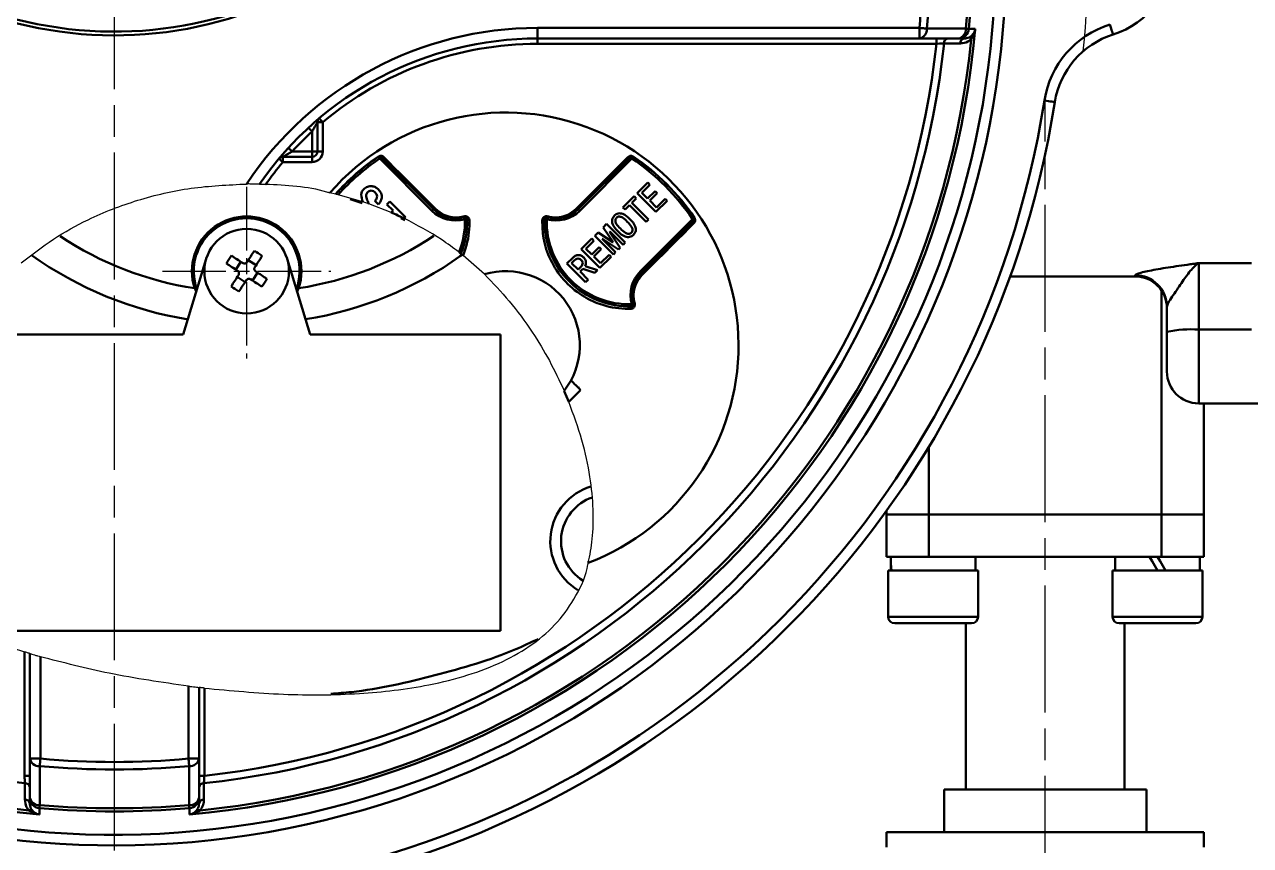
# Model space of a CAD drawing. Header units: millimetres. Extents: x 5395 to 6471, y 1829 to 2617.
# Drawn here: x 5888.8 to 6004.7, y 1878.4 to 1956.1 of the extents above; entities that cross this region are included whole.
import ezdxf

# ---------------------------------------------------------------- set-up
doc = ezdxf.new("R2010")
doc.units = ezdxf.units.MM
doc.linetypes.add('AM_ISO08W050', pattern=[18, 12, -1.5, 3, -1.5])
doc.linetypes.add('AM_ISO08W050x2', pattern=[9, 6, -0.75, 1.5, -0.75])
for name, color, linetype, lineweight in [('AM_5', 3, 'Continuous', 25), ('AM_7', 4, 'AM_ISO08W050', 25), ('AM_BOR', 7, 'Continuous', 50)]:
    doc.layers.add(name, color=color, linetype=linetype, lineweight=lineweight)

msp = doc.modelspace()

# ---------------------------------------------------------------- linework, layer by layer
at = {"layer": 'AM_5'}
for p, q in [((5918.2467, 1940.01758), (5917.72033, 1940.13887)), ((5920.84224, 1939.28544), (5918.49379, 1939.95758)), ((5921.38676, 1939.10206), (5920.84224, 1939.28544)), ((5923.50925, 1938.27986), (5921.38676, 1939.10206)), ((5932.32911, 1932.43314), (5930.3005, 1934.2238))]:
    msp.add_line(p, q, dxfattribs=at)
for points, knots in [([(5888.53463, 1933.50912), (5889.52915, 1934.2797), (5891.51725, 1935.82014), (5895.19186, 1937.87014), (5899.55077, 1939.55508), (5904.60489, 1940.72649), (5908.08778, 1940.88917), (5909.84494, 1940.97124)], [0, 0, 0, 0, 0.163795473, 0.327437759, 0.546316997, 0.77111137, 1, 1, 1, 1]), ([(5911.04393, 1940.95771), (5911.03356, 1940.95801), (5911.01282, 1940.9586), (5910.85497, 1940.96265), (5910.61654, 1940.96737), (5910.273, 1940.97186), (5909.99841, 1940.97146), (5909.84494, 1940.97124)], [0, 0, 0, 0, 0.171636843, 0.342865025, 0.524469833, 0.734238028, 1, 1, 1, 1]), ([(5911.04393, 1940.95771), (5911.04914, 1940.95757), (5911.05952, 1940.95728), (5911.1386, 1940.95501), (5911.25797, 1940.95122), (5911.42855, 1940.94523), (5911.56433, 1940.93948), (5911.63944, 1940.9363)], [0, 0, 0, 0, 0.172510164, 0.344580107, 0.527358557, 0.738549197, 1, 1, 1, 1]), ([(5917.72832, 1940.11082), (5917.63106, 1940.14119), (5915.6739, 1940.75247), (5913.60527, 1940.84673), (5911.63944, 1940.9363)], [0, 0, 0, 0, 0.049692825, 1, 1, 1, 1]), ([(5918.49379, 1939.95758), (5918.46636, 1939.96433), (5918.41145, 1939.97784), (5918.33982, 1939.99522), (5918.29118, 1940.00693), (5918.27459, 1940.01091), (5918.27368, 1940.01112), (5918.2735, 1940.01117)], [0, 0, 0, 0, 0.252769915, 0.50614064, 0.740699341, 0.945446362, 1, 1, 1, 1]), ([(5929.92682, 1934.51794), (5929.37894, 1934.92594), (5927.75209, 1936.13746), (5925.95397, 1937.08199), (5924.76141, 1937.70842)], [0, 0, 0, 0, 0.336771471, 1, 1, 1, 1]), ([(5932.32911, 1932.43314), (5933.12785, 1931.60504), (5934.74941, 1929.92389), (5936.78444, 1927.12471), (5938.52776, 1924.26224), (5939.4125, 1922.37341), (5939.85977, 1921.41855)], [0, 0, 0, 0, 0.260035316, 0.527906614, 0.76134195, 1, 1, 1, 1]), ([(5942.14398, 1905.15847), (5942.28804, 1905.87272), (5942.58017, 1907.32123), (5942.66905, 1910.11601), (5942.36032, 1913.28126), (5941.63366, 1916.73235), (5940.74457, 1919.15942), (5940.30051, 1920.37161)], [0, 0, 0, 0, 0.196493393, 0.39849057, 0.595043873, 0.797746164, 1, 1, 1, 1]), ([(5874.46381, 1909.28213), (5874.54295, 1908.418), (5874.72665, 1906.41226), (5876.53693, 1903.60203), (5879.31863, 1901.07164), (5882.50418, 1899.21592), (5885.74237, 1897.77792), (5887.79048, 1897.08609), (5888.84484, 1896.72993)], [0, 0, 0, 0, 0.126846415, 0.294427582, 0.47680487, 0.680727159, 0.835640016, 1, 1, 1, 1]), ([(5905.84484, 1893.30483), (5908.33897, 1893.06828), (5913.21185, 1892.60612), (5920.32677, 1892.66383), (5926.17056, 1893.3288), (5930.69645, 1894.44804), (5934.01602, 1895.71508), (5936.9008, 1897.37239), (5939.30974, 1899.45724), (5941.07016, 1902.02338), (5941.98595, 1904.05322), (5942.13189, 1905.19964), (5942.14532, 1905.30522)], [0, 0, 0, 0, 0.180764132, 0.353166002, 0.512715121, 0.604061519, 0.689101865, 0.768338757, 0.843261278, 0.916619083, 0.99232108, 1, 1, 1, 1]), ([(5889.34484, 1896.57295), (5889.33966, 1896.57455), (5889.32929, 1896.57774), (5889.24894, 1896.60263), (5889.12978, 1896.63979), (5888.98821, 1896.68431), (5888.8891, 1896.71585), (5888.84484, 1896.72993)], [0, 0, 0, 0, 0.202585938, 0.405058944, 0.611351912, 0.826424411, 1, 1, 1, 1]), ([(5889.34484, 1896.57295), (5889.35523, 1896.56973), (5889.37599, 1896.5633), (5889.53701, 1896.5138), (5889.77614, 1896.44128), (5890.05934, 1896.35676), (5890.25741, 1896.299), (5890.34484, 1896.27351)], [0, 0, 0, 0, 0.2032509421, 0.4063648248, 0.6135349223, 0.8294181539, 1, 1, 1, 1]), ([(5904.34484, 1893.48733), (5901.83362, 1893.84427), (5897.11496, 1894.51498), (5892.50257, 1895.71304), (5890.34484, 1896.27351)], [0, 0, 0, 0, 0.532187744, 1, 1, 1, 1]), ([(5904.34484, 1893.48733), (5904.45789, 1893.4729), (5904.684, 1893.44404), (5904.98518, 1893.40678), (5905.21126, 1893.37933), (5905.32859, 1893.36529), (5905.34029, 1893.36389), (5905.34484, 1893.36335)], [0, 0, 0, 0, 0.2167966636, 0.4336309959, 0.6495568626, 0.8639002204, 1, 1, 1, 1]), ([(5905.84484, 1893.30483), (5905.78834, 1893.31134), (5905.67533, 1893.32436), (5905.52485, 1893.34199), (5905.4118, 1893.35537), (5905.353, 1893.36237), (5905.34713, 1893.36308), (5905.34484, 1893.36335)], [0, 0, 0, 0, 0.21650791, 0.433033672, 0.648946817, 0.863467313, 1, 1, 1, 1])]:
    msp.add_open_spline(points, degree=3, knots=knots, dxfattribs=at)
at = {"layer": 'AM_7'}
for p, q in [((5897.34484, 1859.93565), (5897.34484, 2065.52365)), ((5985.34484, 1836.9949), (5985.34484, 1948.72536))]:
    msp.add_line(p, q, dxfattribs=at)
at = {"layer": 'AM_7', "linetype": 'AM_ISO08W050x2'}
for p, q in [((5909.84484, 1940.6982), (5909.84484, 1924.48419)), ((5901.87629, 1932.72965), (5917.81339, 1932.72965))]:
    msp.add_line(p, q, dxfattribs=at)
at = {"layer": 'AM_7'}
msp.add_arc((5897.34484, 1962.79115), 92.0615, 354.2326042, 5.3976251, dxfattribs=at)
at = {"layer": 'AM_BOR'}
for p, q in [((5937.34484, 1954.72965), (5937.34484, 1955.72965)), ((5937.34484, 1955.72965), (5973.44161, 1955.72965)), ((5973.44161, 1954.72965), (5973.44161, 1955.72965)), ((5973.44161, 1954.72965), (5937.34484, 1954.72965)), ((5937.34484, 1954.22965), (5937.34484, 1954.72965)), ((5975.05943, 1954.22965), (5937.34484, 1954.22965)), ((5977.12402, 1954.72965), (5973.44161, 1954.72965)), ((5975.05943, 1954.22965), (5975.05943, 1954.72965)), ((5977.67096, 1954.72965), (5977.12402, 1954.72965)), ((5916.0352, 1944.03929), (5916.0352, 1945.92769)), ((5916.5352, 1946.80803), (5916.5352, 1944.03929)), ((5917.0352, 1946.80803), (5916.5352, 1946.80803)), ((5917.0352, 1946.80803), (5917.0352, 1944.03929)), ((5914.1468, 1944.03929), (5916.0352, 1944.03929)), ((5916.0352, 1943.53929), (5916.0352, 1944.03929)), ((5916.5352, 1944.03929), (5916.0352, 1944.03929)), ((5917.0352, 1944.03929), (5916.5352, 1944.03929)), ((5916.0352, 1943.53929), (5913.26646, 1943.53929)), ((5913.26646, 1943.03929), (5913.26646, 1943.53929)), ((5916.0352, 1943.03929), (5913.26646, 1943.03929)), ((5916.0352, 1943.03929), (5916.0352, 1943.53929)), ((5927.35461, 1938.44744), (5922.42202, 1943.38004)), ((5922.56344, 1943.52146), (5927.49603, 1938.58886)), ((5941.19365, 1938.58886), (5946.12624, 1943.52146)), ((5946.26767, 1943.38004), (5941.33507, 1938.44744)), ((5946.77173, 1940.09839), (5947.7745, 1941.10116)), ((5947.97091, 1940.90474), (5947.20592, 1940.13974)), ((5947.20592, 1940.13974), (5947.75382, 1939.59184)), ((5947.75382, 1939.59184), (5948.45679, 1940.29481)), ((5947.7745, 1941.10116), (5947.97091, 1940.90474)), ((5948.45679, 1940.29481), (5948.65321, 1940.09839)), ((5920.77907, 1939.17222), (5919.63878, 1939.52304)), ((5922.29735, 1939.03628), (5921.96448, 1939.36916)), ((5923.10784, 1939.03628), (5923.38283, 1939.31127)), ((5923.68676, 1938.45736), (5923.10784, 1939.03628)), ((5923.38283, 1939.31127), (5924.87354, 1937.82056)), ((5945.41747, 1938.74414), (5946.48227, 1939.80893)), ((5946.0274, 1938.96123), (5945.61389, 1938.54772)), ((5947.59875, 1937.38988), (5946.0274, 1938.96123)), ((5946.67869, 1939.61251), (5946.26517, 1939.199)), ((5946.26517, 1939.199), (5947.83652, 1937.62765)), ((5946.48227, 1939.80893), (5946.67869, 1939.61251)), ((5948.53949, 1938.33062), (5946.77173, 1940.09839)), ((5948.65321, 1940.09839), (5947.95024, 1939.39542)), ((5947.95024, 1939.39542), (5948.58085, 1938.76481)), ((5949.59395, 1939.38508), (5948.53949, 1938.33062)), ((5948.58085, 1938.76481), (5949.39753, 1939.5815)), ((5949.39753, 1939.5815), (5949.59395, 1939.38508)), ((5923.50925, 1938.27986), (5923.68676, 1938.45736)), ((5923.50925, 1938.27986), (5923.97179, 1938.07664)), ((5924.01964, 1938.12449), (5923.97179, 1938.07664)), ((5924.1467, 1937.99742), (5923.97179, 1938.07664)), ((5924.1467, 1937.99742), (5924.01964, 1938.12449)), ((5924.1467, 1937.99742), (5924.76141, 1937.70842)), ((5924.87354, 1937.82056), (5924.76141, 1937.70842)), ((5945.61389, 1938.54772), (5945.41747, 1938.74414)), ((5924.80738, 1937.54161), (5924.40498, 1937.75466)), ((5943.54633, 1936.87299), (5943.8668, 1937.19346)), ((5944.48707, 1935.47739), (5943.54633, 1936.87299)), ((5943.8668, 1937.19346), (5945.63457, 1935.4257)), ((5947.06263, 1932.71988), (5951.99523, 1937.65247)), ((5952.13665, 1937.51105), (5947.20406, 1932.57846)), ((5947.83652, 1937.62765), (5947.59875, 1937.38988)), ((5941.47876, 1934.80543), (5942.48153, 1935.80819)), ((5942.67795, 1935.61178), (5941.91295, 1934.84678)), ((5942.48153, 1935.80819), (5942.67795, 1935.61178)), ((5942.75032, 1936.07698), (5943.07079, 1936.39745)), ((5944.51808, 1934.30921), (5942.75032, 1936.07698)), ((5943.07079, 1936.39745), (5944.46639, 1935.45671)), ((5943.4843, 1935.79786), (5943.46362, 1935.77718)), ((5943.46362, 1935.77718), (5944.72484, 1934.51597)), ((5944.99362, 1934.78475), (5943.4843, 1935.79786)), ((5944.1666, 1936.48015), (5944.14592, 1936.45948)), ((5944.14592, 1936.45948), (5945.15903, 1934.95016)), ((5945.42781, 1935.21894), (5944.1666, 1936.48015)), ((5943.24653, 1933.03766), (5941.47876, 1934.80543)), ((5941.91295, 1934.84678), (5942.46086, 1934.29887)), ((5942.46086, 1934.29887), (5943.16383, 1935.00185)), ((5943.36025, 1934.80543), (5942.65727, 1934.10246)), ((5943.16383, 1935.00185), (5943.36025, 1934.80543)), ((5944.46639, 1935.45671), (5944.48707, 1935.47739)), ((5944.72484, 1934.51597), (5944.51808, 1934.30921)), ((5945.15903, 1934.95016), (5944.99362, 1934.78475)), ((5945.63457, 1935.4257), (5945.42781, 1935.21894)), ((5906.01707, 1933.89075), (5903.84484, 1926.72965)), ((5908.81126, 1932.87933), (5909.29257, 1933.61604)), ((5909.99453, 1933.76323), (5910.73123, 1933.28192)), ((5915.84484, 1926.72965), (5913.67261, 1933.89075)), ((5930.16921, 1934.12756), (5930.00082, 1934.26755)), ((5940.12451, 1933.45117), (5940.6414, 1933.96806)), ((5941.89228, 1931.68341), (5940.12451, 1933.45117)), ((5940.78613, 1933.71996), (5940.5587, 1933.49252)), ((5940.5587, 1933.49252), (5941.16863, 1932.88259)), ((5941.16863, 1932.88259), (5941.45809, 1933.17205)), ((5941.83025, 1933.2134), (5943.0191, 1932.81023)), ((5942.65727, 1934.10246), (5943.28788, 1933.47185)), ((5944.30099, 1934.09212), (5943.24653, 1933.03766)), ((5943.28788, 1933.47185), (5944.10457, 1934.28854)), ((5944.10457, 1934.28854), (5944.30099, 1934.09212)), ((5999.84484, 1933.49451), (6004.84484, 1933.49451)), ((5999.84484, 1933.49451), (5999.84484, 1927.2071)), ((5909.69516, 1931.69607), (5908.95845, 1932.17738)), ((5910.87842, 1932.57997), (5910.39711, 1931.84326)), ((5941.63383, 1932.95496), (5941.36505, 1932.68617)), ((5941.36505, 1932.68617), (5942.13005, 1931.92118)), ((5942.77099, 1932.56212), (5941.63383, 1932.95496)), ((5943.0191, 1932.81023), (5942.77099, 1932.56212)), ((5982.01922, 1932.22965), (5993.84484, 1932.22965)), ((5993.84484, 1932.22965), (5993.84484, 1932.34809)), ((5904.93055, 1931.10925), (5905.07689, 1930.79131)), ((5914.61887, 1930.77128), (5914.75913, 1931.10925)), ((5942.13005, 1931.92118), (5941.89228, 1931.68341)), ((5996.34484, 1930.88796), (5996.34484, 1909.72965)), ((5996.84484, 1926.98674), (5996.84484, 1929.35527)), ((5885.84484, 1926.72965), (5903.84484, 1926.72965)), ((5915.84484, 1926.72965), (5933.84484, 1926.72965)), ((5933.84484, 1926.72965), (5933.84484, 1898.72965)), ((5996.84484, 1923.22965), (5996.84484, 1926.98674)), ((6004.84484, 1927.2071), (5999.84484, 1927.2071)), ((5999.84484, 1927.2071), (5999.84484, 1920.22965)), ((5941.32023, 1921.68116), (5941.22087, 1921.68205)), ((5940.30051, 1920.37161), (5939.87166, 1921.38846)), ((5999.84484, 1920.22965), (6011.84484, 1920.22965)), ((6000.34484, 1920.22965), (6000.34484, 1909.72965)), ((5974.34484, 1916.13566), (5974.34484, 1909.72965)), ((5970.34484, 1910.08936), (5970.34484, 1909.72965)), ((5974.34484, 1909.72965), (5970.34484, 1909.72965)), ((5970.34484, 1905.72965), (5970.34484, 1909.72965)), ((5996.34484, 1909.72965), (5974.34484, 1909.72965)), ((5974.34484, 1905.72965), (5974.34484, 1909.72965)), ((6000.34484, 1909.72965), (5996.34484, 1909.72965)), ((5996.34484, 1905.72965), (5996.34484, 1909.72965)), ((6000.34484, 1905.72965), (6000.34484, 1909.72965)), ((5974.34484, 1905.72965), (5970.34484, 1905.72965)), ((5970.73824, 1905.72965), (5970.73824, 1904.42965)), ((5996.34484, 1905.72965), (5974.34484, 1905.72965)), ((5978.73824, 1904.42965), (5978.73824, 1905.72965)), ((5991.95145, 1905.72965), (5991.95145, 1904.42965)), ((6000.34484, 1905.72965), (5996.34484, 1905.72965)), ((5999.95144, 1904.42965), (5999.95144, 1905.72965)), ((5970.48824, 1904.42965), (5970.48824, 1900.05465)), ((5970.48824, 1904.42965), (5978.98824, 1904.42965)), ((5978.98824, 1900.05465), (5978.98824, 1904.42965)), ((5991.70144, 1904.42965), (5991.70144, 1900.05465)), ((5991.70144, 1904.42965), (6000.20144, 1904.42965)), ((6000.20144, 1900.05465), (6000.20144, 1904.42965)), ((5970.48824, 1900.05465), (5978.98824, 1900.05465)), ((5991.70144, 1900.05465), (6000.20144, 1900.05465)), ((5885.84484, 1898.72965), (5933.84484, 1898.72965)), ((5978.36324, 1899.42965), (5971.11324, 1899.42965)), ((5977.84485, 1899.42965), (5977.84485, 1883.72965)), ((5999.57645, 1899.42965), (5992.32644, 1899.42965)), ((5992.84484, 1883.72965), (5992.84484, 1899.42965)), ((5888.84484, 1885.01506), (5888.84484, 1896.72993)), ((5889.34484, 1886.63288), (5889.34484, 1896.57295)), ((5890.34484, 1896.27351), (5890.34484, 1886.63288)), ((5904.34484, 1886.63288), (5904.34484, 1893.48733)), ((5905.34484, 1893.36335), (5905.34484, 1886.63288)), ((5905.84484, 1893.30483), (5905.84484, 1885.01506)), ((5890.34484, 1886.63288), (5889.34484, 1886.63288)), ((5889.34484, 1882.95047), (5889.34484, 1886.63288)), ((5904.34484, 1886.63288), (5905.34484, 1886.63288)), ((5905.34484, 1886.63288), (5905.34484, 1882.95047)), ((5888.84484, 1885.01506), (5889.34484, 1885.01506)), ((5905.34484, 1885.01506), (5905.84484, 1885.01506)), ((5975.78351, 1883.72965), (5975.78351, 1879.68077)), ((5975.78351, 1883.72965), (5994.90618, 1883.72965)), ((5994.90618, 1879.68077), (5994.90618, 1883.72965)), ((5889.34484, 1882.40352), (5889.34484, 1882.95047)), ((5905.34484, 1882.95047), (5905.34484, 1882.40352)), ((5970.34484, 1879.68077), (5970.34484, 1878.25646)), ((5970.34484, 1879.68077), (6000.34484, 1879.68077)), ((6000.34484, 1878.25972), (6000.34484, 1879.68077))]:
    msp.add_line(p, q, dxfattribs=at)
at = {"layer": 'AM_BOR', "flags": 128}
for points in [[(5974.14574, 1955.66488), (5974.07333, 1955.67154), (5973.99484, 1955.67876), (5973.91102, 1955.68647), (5973.82269, 1955.6946), (5973.73067, 1955.70306), (5973.63588, 1955.71178), (5973.53921, 1955.72067), (5973.44161, 1955.72965)], [(5974.14574, 1955.66488), (5975.56293, 1955.66605), (5977.82842, 1955.66784)], [(5977.82842, 1955.66784), (5977.892, 1955.66227), (5977.94867, 1955.65729), (5977.99792, 1955.65297), (5978.0393, 1955.64934), (5978.07244, 1955.64643), (5978.09705, 1955.64427), (5978.1129, 1955.64288), (5978.11985, 1955.64227)], [(5978.11985, 1955.64227), (5978.17241, 1955.64233), (5978.38265, 1955.64256), (5978.72022, 1955.64292)], [(5991.74702, 1955.09882), (5991.74124, 1955.11715), (5991.72416, 1955.17143), (5991.69641, 1955.25957), (5991.65907, 1955.3782), (5991.61356, 1955.52274), (5991.56165, 1955.68765), (5991.50532, 1955.86659), (5991.44674, 1956.05267)], [(5977.31938, 1954.26685), (5976.61031, 1954.26718), (5975.77482, 1954.26758)], [(5986.24679, 1948.71384), (5986.22781, 1948.71683), (5986.1716, 1948.72569), (5986.08032, 1948.74009), (5985.95748, 1948.75945), (5985.80779, 1948.78305), (5985.637, 1948.80998), (5985.4517, 1948.83919), (5985.25899, 1948.86957)], [(5917.0352, 1946.80803), (5916.97231, 1946.88259), (5916.91183, 1946.95429), (5916.8561, 1947.02037), (5916.80724, 1947.07828), (5916.76715, 1947.12581), (5916.73736, 1947.16113), (5916.71902, 1947.18288), (5916.71282, 1947.19023)], [(5916.0352, 1945.92769), (5915.96921, 1945.99953), (5915.90576, 1946.0686), (5915.84728, 1946.13226), (5915.79602, 1946.18806), (5915.75396, 1946.23386), (5915.7227, 1946.26788), (5915.70345, 1946.28884), (5915.69695, 1946.29591)], [(5914.1468, 1944.03929), (5914.07496, 1944.10528), (5914.00589, 1944.16874), (5913.94223, 1944.22721), (5913.88643, 1944.27847), (5913.84063, 1944.32054), (5913.80661, 1944.35179), (5913.78565, 1944.37104), (5913.77858, 1944.37754)], [(5912.88426, 1943.36167), (5912.89161, 1943.35547), (5912.91336, 1943.33713), (5912.94868, 1943.30734), (5912.99621, 1943.26725), (5913.05412, 1943.21839), (5913.1202, 1943.16266), (5913.1919, 1943.10218), (5913.26646, 1943.03929)], [(5922.31006, 1943.54577), (5922.30985, 1943.54609), (5922.3092, 1943.54705), (5922.30812, 1943.54865), (5922.30661, 1943.55088), (5922.30469, 1943.55373), (5922.30235, 1943.5572), (5922.2996, 1943.56126), (5922.29647, 1943.5659)], [(5922.42202, 1943.38004), (5922.40018, 1943.41237), (5922.37917, 1943.44346), (5922.35982, 1943.47212), (5922.34286, 1943.49723), (5922.32893, 1943.51784), (5922.31859, 1943.53315), (5922.31222, 1943.54259), (5922.31006, 1943.54577)], [(5922.42202, 1943.38004), (5922.44961, 1943.40763), (5922.47614, 1943.43416), (5922.50059, 1943.45861), (5922.52202, 1943.48004), (5922.5396, 1943.49763), (5922.55267, 1943.5107), (5922.56072, 1943.51874), (5922.56344, 1943.52146)], [(5922.79911, 1943.51767), (5923.28139, 1943.0354), (5923.80383, 1942.51296), (5924.36496, 1941.95182), (5924.96319, 1941.35359), (5925.59683, 1940.71995), (5926.26408, 1940.0527), (5926.96305, 1939.35373), (5927.69177, 1938.62502)], [(5940.99792, 1938.62502), (5941.72663, 1939.35373), (5942.4256, 1940.0527), (5943.09285, 1940.71995), (5943.72649, 1941.35359), (5944.32472, 1941.95182), (5944.88585, 1942.51296), (5945.4083, 1943.0354), (5945.89057, 1943.51767)], [(5946.12624, 1943.52146), (5946.12896, 1943.51874), (5946.13701, 1943.5107), (5946.15008, 1943.49763), (5946.16767, 1943.48004), (5946.1891, 1943.45861), (5946.21355, 1943.43416), (5946.24007, 1943.40763), (5946.26767, 1943.38004)], [(5946.37962, 1943.54577), (5946.37747, 1943.54259), (5946.3711, 1943.53315), (5946.36075, 1943.51784), (5946.34683, 1943.49723), (5946.32986, 1943.47212), (5946.31051, 1943.44346), (5946.28951, 1943.41237), (5946.26767, 1943.38004)], [(5946.39321, 1943.5659), (5946.39008, 1943.56126), (5946.38734, 1943.5572), (5946.385, 1943.55373), (5946.38307, 1943.55088), (5946.38156, 1943.54865), (5946.38048, 1943.54705), (5946.37983, 1943.54609), (5946.37962, 1943.54577)], [(5927.49603, 1938.58886), (5927.49332, 1938.58615), (5927.48527, 1938.5781), (5927.4722, 1938.56503), (5927.45461, 1938.54744), (5927.43318, 1938.52601), (5927.40873, 1938.50156), (5927.3822, 1938.47503), (5927.35461, 1938.44744)], [(5927.69177, 1938.62502), (5927.66438, 1938.60508), (5927.63619, 1938.58892), (5927.60803, 1938.57701), (5927.58076, 1938.56972), (5927.55519, 1938.56725), (5927.5321, 1938.56969), (5927.51218, 1938.57697), (5927.49603, 1938.58886)], [(5930.42063, 1937.81973), (5930.42166, 1937.81602), (5930.42471, 1937.80506), (5930.42966, 1937.78725), (5930.43632, 1937.76329), (5930.44443, 1937.73409), (5930.45369, 1937.70077), (5930.46374, 1937.66462), (5930.47418, 1937.62703)], [(5938.2155, 1937.62703), (5938.22594, 1937.66462), (5938.23599, 1937.70077), (5938.24525, 1937.73409), (5938.25336, 1937.76329), (5938.26003, 1937.78725), (5938.26497, 1937.80506), (5938.26802, 1937.81602), (5938.26905, 1937.81973)], [(5941.19365, 1938.58886), (5941.1775, 1938.57697), (5941.15758, 1938.56969), (5941.13449, 1938.56725), (5941.10893, 1938.56972), (5941.08166, 1938.57701), (5941.0535, 1938.58892), (5941.0253, 1938.60508), (5940.99792, 1938.62502)], [(5941.33507, 1938.44744), (5941.30748, 1938.47503), (5941.28095, 1938.50156), (5941.2565, 1938.52601), (5941.23507, 1938.54744), (5941.21748, 1938.56503), (5941.20441, 1938.5781), (5941.19637, 1938.58615), (5941.19365, 1938.58886)], [(5930.6741, 1937.63293), (5930.67026, 1937.63282), (5930.65888, 1937.63248), (5930.64041, 1937.63193), (5930.61554, 1937.6312), (5930.58525, 1937.63031), (5930.55069, 1937.62929), (5930.51319, 1937.62818), (5930.47418, 1937.62703)], [(5930.90211, 1937.5424), (5930.8598, 1937.54072), (5930.81812, 1937.54345), (5930.77895, 1937.55045), (5930.74404, 1937.56142), (5930.71496, 1937.57586), (5930.69302, 1937.59312), (5930.67919, 1937.61243), (5930.6741, 1937.63293)], [(5938.01559, 1937.63293), (5938.01049, 1937.61243), (5937.99666, 1937.59312), (5937.97472, 1937.57586), (5937.94564, 1937.56142), (5937.91073, 1937.55045), (5937.87156, 1937.54345), (5937.82988, 1937.54072), (5937.78757, 1937.5424)], [(5938.2155, 1937.62703), (5938.1765, 1937.62818), (5938.13899, 1937.62929), (5938.10443, 1937.63031), (5938.07414, 1937.6312), (5938.04928, 1937.63193), (5938.0308, 1937.63248), (5938.01943, 1937.63282), (5938.01559, 1937.63293)], [(5952.13287, 1937.27538), (5951.65059, 1936.79311), (5951.12815, 1936.27066), (5950.56701, 1935.70953), (5949.96878, 1935.1113), (5949.33514, 1934.47766), (5948.66789, 1933.81041), (5947.96892, 1933.11144), (5947.24021, 1932.38272)], [(5952.16096, 1937.76442), (5952.15778, 1937.76228), (5952.14835, 1937.7559), (5952.13303, 1937.74556), (5952.11242, 1937.73164), (5952.08731, 1937.71467), (5952.05865, 1937.69532), (5952.02756, 1937.67432), (5951.99523, 1937.65247)], [(5952.13665, 1937.51105), (5952.13393, 1937.51377), (5952.12589, 1937.52182), (5952.11282, 1937.53489), (5952.09523, 1937.55247), (5952.0738, 1937.5739), (5952.04935, 1937.59835), (5952.02282, 1937.62488), (5951.99523, 1937.65247)], [(5952.18109, 1937.77802), (5952.17645, 1937.77489), (5952.17239, 1937.77214), (5952.16893, 1937.7698), (5952.16607, 1937.76788), (5952.16384, 1937.76637), (5952.16225, 1937.76529), (5952.16128, 1937.76464), (5952.16096, 1937.76442)], [(5909.88123, 1933.58981), (5909.96935, 1933.72469), (5910.05716, 1933.8591), (5910.14461, 1933.99295), (5910.23163, 1934.12616), (5910.31819, 1934.25864), (5910.40422, 1934.39031), (5910.48966, 1934.5211), (5910.57447, 1934.65091)], [(5908.98468, 1932.76603), (5908.8498, 1932.85415), (5908.71539, 1932.94197), (5908.58154, 1933.02941), (5908.44834, 1933.11644), (5908.31585, 1933.203), (5908.18418, 1933.28902), (5908.05339, 1933.37447), (5907.92358, 1933.45928)], [(5908.40489, 1934.19599), (5908.5347, 1934.11118), (5908.66549, 1934.02573), (5908.79716, 1933.93971), (5908.92965, 1933.85315), (5909.06285, 1933.76612), (5909.1967, 1933.67868), (5909.33111, 1933.59086), (5909.46599, 1933.50274)], [(5911.31118, 1934.1696), (5911.22637, 1934.03979), (5911.14092, 1933.909), (5911.0549, 1933.77733), (5910.96834, 1933.64484), (5910.88131, 1933.51164), (5910.79387, 1933.37779), (5910.70606, 1933.24338), (5910.61793, 1933.1085)], [(5908.3785, 1931.2897), (5908.46331, 1931.41951), (5908.54876, 1931.5503), (5908.63479, 1931.68197), (5908.72134, 1931.81445), (5908.80837, 1931.94766), (5908.89582, 1932.08151), (5908.98363, 1932.21592), (5909.07175, 1932.3508)], [(5910.705, 1932.69327), (5910.83988, 1932.60514), (5910.97429, 1932.51733), (5911.10814, 1932.42989), (5911.24135, 1932.34286), (5911.37383, 1932.2563), (5911.50551, 1932.17028), (5911.63629, 1932.08483), (5911.7661, 1932.00002)], [(5947.20406, 1932.57846), (5947.20134, 1932.58117), (5947.19329, 1932.58922), (5947.18022, 1932.60229), (5947.16264, 1932.61988), (5947.1412, 1932.64131), (5947.11675, 1932.66576), (5947.09022, 1932.69229), (5947.06263, 1932.71988)], [(5947.24021, 1932.38272), (5947.22028, 1932.41011), (5947.20411, 1932.43831), (5947.1922, 1932.46646), (5947.18491, 1932.49373), (5947.18244, 1932.5193), (5947.18489, 1932.54239), (5947.19217, 1932.56231), (5947.20406, 1932.57846)], [(5909.80846, 1931.86949), (5909.72034, 1931.73461), (5909.63252, 1931.6002), (5909.54508, 1931.46635), (5909.45805, 1931.33315), (5909.37149, 1931.20066), (5909.28547, 1931.06898), (5909.20002, 1930.9382), (5909.11521, 1930.80839)], [(5911.28479, 1931.26331), (5911.15498, 1931.34812), (5911.02419, 1931.43357), (5910.89252, 1931.51959), (5910.76004, 1931.60615), (5910.62683, 1931.69318), (5910.49298, 1931.78062), (5910.35857, 1931.86844), (5910.22369, 1931.95656)], [(5946.24812, 1929.40039), (5946.22762, 1929.3953), (5946.20831, 1929.38147), (5946.19105, 1929.35953), (5946.17661, 1929.33045), (5946.16565, 1929.29554), (5946.15864, 1929.25637), (5946.15592, 1929.21469), (5946.15759, 1929.17238)], [(5946.24222, 1929.60031), (5946.27982, 1929.61075), (5946.31596, 1929.6208), (5946.34928, 1929.63006), (5946.37848, 1929.63818), (5946.40244, 1929.64483), (5946.42025, 1929.64978), (5946.43122, 1929.65283), (5946.43492, 1929.65386)], [(5946.24222, 1929.60031), (5946.24337, 1929.5613), (5946.24448, 1929.52381), (5946.2455, 1929.48924), (5946.24639, 1929.45895), (5946.24713, 1929.43409), (5946.24767, 1929.41561), (5946.24801, 1929.40423), (5946.24812, 1929.40039)], [(5941.41591, 1921.48701), (5941.30262, 1921.6003), (5941.18907, 1921.71385), (5941.07526, 1921.82766), (5940.96119, 1921.94173), (5940.84687, 1922.05604), (5940.73231, 1922.17061), (5940.61751, 1922.28541), (5940.50247, 1922.40045)], [(5940.30051, 1920.37161), (5940.44012, 1920.51122), (5940.5797, 1920.6508), (5940.71923, 1920.79033), (5940.85871, 1920.92981), (5940.99813, 1921.06923), (5941.13747, 1921.20857), (5941.27674, 1921.34784), (5941.41591, 1921.48701)], [(5995.95144, 1904.42965), (5995.69993, 1904.86528), (5995.44942, 1905.29918), (5995.20089, 1905.72965)], [(5995.95144, 1905.72965), (5996.20296, 1905.29402), (5996.45347, 1904.86011), (5996.702, 1904.42965)], [(5890.34484, 1886.63288), (5890.33586, 1886.53527), (5890.32697, 1886.43861), (5890.31825, 1886.34382), (5890.30979, 1886.25181), (5890.30166, 1886.16347), (5890.29395, 1886.07965), (5890.28673, 1886.00116), (5890.28007, 1885.92875)], [(5890.28007, 1885.92875), (5890.28124, 1884.51156), (5890.28304, 1882.24607)], [(5904.34484, 1886.63288), (5904.35382, 1886.53527), (5904.36271, 1886.43861), (5904.37143, 1886.34382), (5904.3799, 1886.25181), (5904.38802, 1886.16347), (5904.39573, 1886.07965), (5904.40295, 1886.00116), (5904.40961, 1885.92875)], [(5904.40665, 1882.24607), (5904.40776, 1883.66309), (5904.40961, 1885.92875)], [(5888.88205, 1882.75512), (5888.88237, 1883.46419), (5888.88277, 1884.29967)], [(5905.80692, 1884.29967), (5905.80725, 1883.59056), (5905.80764, 1882.75512)], [(5890.28304, 1882.24607), (5890.27746, 1882.18249), (5890.27248, 1882.12583), (5890.26816, 1882.07658), (5890.26453, 1882.0352), (5890.26163, 1882.00205), (5890.25947, 1881.97744), (5890.25808, 1881.96159), (5890.25746, 1881.95464)], [(5904.40665, 1882.24607), (5904.41223, 1882.18249), (5904.4172, 1882.12583), (5904.42152, 1882.07658), (5904.42515, 1882.0352), (5904.42806, 1882.00205), (5904.43022, 1881.97744), (5904.43161, 1881.96159), (5904.43222, 1881.95464)], [(5890.25746, 1881.95464), (5890.25752, 1881.90208), (5890.25775, 1881.69185), (5890.25811, 1881.35427)], [(5904.43157, 1881.35427), (5904.43163, 1881.40682), (5904.43185, 1881.61706), (5904.43222, 1881.95464)]]:
    msp.add_lwpolyline(points, dxfattribs=at)
at = {"layer": 'AM_BOR'}
msp.add_circle((5909.84484, 1932.72965), 4, dxfattribs=at)
for centre, radius, start, end in [((5897.34484, 1962.72965), 84.29469, 53.1999316, 3.8286633), ((5897.34484, 1962.72965), 83.29504, 54.8418405, 3.7020522), ((5897.34484, 1962.72965), 81.08535, 59.1037129, 185.0144154), ((5897.34484, 1962.72965), 80.79279, 59.7482155, 185.0144154), ((5897.34484, 1962.72965), 77.12515, 70.2973525, 185.2557411), ((5897.34484, 1962.72965), 76.41805, 73.101553, 185.2557411), ((5897.34484, 1992.72965), 37.35355, 214.650709, 312.0360127), ((5897.34484, 1992.72965), 37.70711, 214.650709, 312.6428035), ((5989.34484, 1962.72965), 8, 287.4739251, 72.5260749), ((5897.34484, 1962.72965), 76.41805, 354.7442589, 3.1822364), ((5897.34484, 1962.72965), 77.12515, 354.7442589, 3.211343), ((5897.34484, 1962.72965), 80.79279, 354.9855846, 3.4470557), ((5897.34484, 1962.72965), 81.08535, 354.9855846, 3.472599), ((5897.34484, 1962.72965), 81.68338, 184.977154, 265.022846), ((5897.34484, 1962.72965), 81.68338, 274.977154, 355.022846), ((5937.34484, 1922.72965), 33, 90, 146.4423725), ((5973.27911, 1955.58468), 0.87034, 280.7611031, 5.2868367), ((5976.9609, 1955.58565), 0.8714, 280.7889076, 5.4123689), ((5977.12386, 1955.72945), 0.9998, 270.0094424, 354.9976971), ((5994.14919, 1947.46799), 9, 107.4739251, 171.0407931), ((5897.34484, 1962.72965), 81.39083, 185.7074127, 264.2925873), ((5897.34484, 1962.72965), 78.88516, 186.1580128, 263.8419872), ((5897.34484, 1962.72965), 81.39083, 275.7074127, 354.2925873), ((5897.34484, 1962.72965), 78.88516, 276.1580128, 353.8419872), ((5897.34484, 1962.72965), 78.17805, 276.2418899, 353.7581101), ((5937.34484, 1922.72965), 32, 90, 145.2757843), ((5937.34484, 1922.72965), 31.5, 90, 130.1469772), ((5976.20646, 1954.30395), 0.43317, 100.6606171, 184.8170992), ((5977.75123, 1954.30372), 0.43343, 100.6728947, 184.8791794), ((5978.60032, 1954.78892), 0.30894, 142.5563067, 209.7852116), ((5994.14919, 1947.46799), 8, 107.4739251, 171.0407931), ((5897.34484, 1962.72965), 89, 278.9592069, 351.0407931), ((5897.34484, 1962.72965), 90, 278.9592069, 351.0407931), ((5917.0352, 1946.80803), 0.5, 130.1469772, 180), ((5934.34484, 1925.72965), 22, 290.7632037, 139.0830507), ((5937.34484, 1922.72965), 31.5, 132.5704786, 137.4295214), ((5916.0352, 1944.03929), 0.5, 270, 360), ((5916.0352, 1944.03929), 1, 270, 0), ((5937.34484, 1922.72965), 31.5, 139.8530228, 144.6907847), ((5913.26646, 1943.03929), 0.5, 90, 139.8530228), ((5934.34484, 1925.72965), 21.52429, 124.0389961, 138.4092874), ((5934.34484, 1925.72965), 21.5, 124.0389961, 138.3746664), ((5934.34484, 1925.72965), 21.3, 124.0389961, 138.0887981), ((5922.42202, 1943.38004), 0.2, 45, 124.0389961), ((5922.68349, 1943.65775), 0.18162, 228.6227664, 309.5361454), ((5946.00619, 1943.65775), 0.18162, 230.4636652, 311.3774156), ((5946.26767, 1943.38004), 0.2, 55.9610039, 135), ((5934.34484, 1925.72965), 21.3, 34.0389961, 55.9610039), ((5934.34484, 1925.72965), 21.5, 34.0389961, 55.9610039), ((5934.34484, 1925.72965), 21.52429, 34.0389961, 55.9610039), ((5909.84484, 1932.72965), 5.17455, 341.7509508, 198.2490492), ((5929.61735, 1940.71018), 3.2, 225, 285.5309666), ((5929.61735, 1940.71018), 3, 225, 285.5309666), ((5929.74028, 1937.71305), 0.68867, 8.9111313, 16.8757279), ((5930.47418, 1937.62703), 0.2, 1.6906033, 105.5309666), ((5938.2155, 1937.62703), 0.2, 74.4690334, 178.3093967), ((5939.07233, 1940.71018), 3.2, 254.4690334, 315), ((5939.07233, 1940.71018), 3, 254.4690334, 315), ((5938.94941, 1937.71305), 0.68867, 163.1242721, 171.0888687), ((5909.84484, 1932.72965), 5, 340.0045967, 199.9954033), ((5922.67758, 1937.39691), 7.8, 338.3399426, 1.6906033), ((5922.67758, 1937.39691), 8, 337.9221298, 1.6906033), ((5946.0121, 1937.39691), 8, 178.3093967, 271.6906033), ((5946.0121, 1937.39691), 7.8, 178.3093967, 271.6906033), ((5952.27293, 1937.391), 0.18162, 138.6209393, 219.5370745), ((5951.99523, 1937.65247), 0.2, 315, 34.0389961), ((5909.84484, 1962.72965), 32, 236.5481767, 261.1660334), ((5909.84484, 1962.72965), 32, 278.8339666, 303.5845931), ((5903.9979, 1923.7801), 12.70534, 54.8578515, 58.8270738), ((5909.84484, 1962.72965), 35, 234.4694543, 260.9527032), ((5918.79438, 1926.88268), 12.70535, 144.8577326, 148.8269531), ((5909.84484, 1962.72965), 35, 279.1434859, 305.3122758), ((5934.34484, 1925.72965), 7, 321.9846999, 106.7359814), ((5949.32538, 1930.45714), 3.2, 135, 195.5309666), ((5949.32538, 1930.45714), 3, 135, 195.5309666), ((5993.84843, 1929.35168), 2.99641, 0.0686256, 90.0686405), ((5993.84484, 1929.22965), 3, 0, 90), ((5915.69222, 1941.67982), 12.7061, 234.8578661, 238.8268562), ((5900.89578, 1938.57631), 12.70478, 324.8576442, 328.8270416), ((5946.24222, 1929.60031), 0.2, 271.6906033, 15.5309666), ((5946.32844, 1930.33338), 0.68782, 278.9054316, 286.8797503), ((5999.09887, 1916.83162), 10.40226, 85.8876201, 102.5144855), ((5999.84484, 1923.22965), 3, 180, 270), ((5943.94694, 1907.19143), 5.39641, 106.8760761, 238.8674747), ((5943.94694, 1907.19143), 4.38336, 108.8079171, 238.0223671), ((5971.11324, 1900.05465), 0.625, 180, 270), ((5978.36324, 1900.05465), 0.625, 270, 0), ((5992.32644, 1900.05465), 0.625, 180, 270), ((5999.57644, 1900.05465), 0.625, 270, 0), ((5890.19987, 1886.79538), 0.87033, 190.7605755, 275.2873643), ((5897.34484, 1962.72965), 77.12515, 264.7442589, 275.2557411), ((5897.34484, 1962.72965), 76.41805, 264.7442589, 275.2557411), ((5904.48982, 1886.79538), 0.87033, 264.712579, 349.2395087), ((5888.91915, 1883.86803), 0.43316, 10.6592912, 94.8184251), ((5905.77053, 1883.86803), 0.43316, 85.181768, 169.3405158), ((5888.9189, 1882.32325), 0.43343, 10.672692, 94.8782123), ((5890.20083, 1883.11358), 0.8714, 190.7883395, 275.4129917), ((5890.34463, 1882.95062), 0.99979, 180.0086026, 264.9985077), ((5897.34484, 1962.72965), 80.79279, 264.9855846, 275.0144154), ((5904.48885, 1883.11358), 0.87139, 264.5870034, 349.2117474), ((5904.34506, 1882.95062), 0.99978, 275.0013745, 359.9914861), ((5905.77078, 1882.32325), 0.43343, 85.1217167, 169.3273235), ((5889.4041, 1881.47416), 0.30894, 52.556048, 119.7829694), ((5897.34484, 1962.72965), 81.08535, 264.9855846, 275.0144154), ((5905.28558, 1881.47416), 0.30894, 60.2171115, 127.4438607)]:
    msp.add_arc(centre, radius, start, end, dxfattribs=at)
for centre, start_param, end_param in [((5974.73824, 1905.72965), 1.570796327, 1.759554059), ((5974.73824, 1904.42965), 1.476838726, 1.570796327)]:
    msp.add_ellipse(centre, major_axis=(0, 6.9282), ratio=0.577350269, start_param=start_param, end_param=end_param, dxfattribs=at)
for points, knots in [([(5978.72022, 1955.64292), (5978.71999, 1955.64076), (5978.70073, 1955.45825), (5978.62814, 1955.1014), (5978.42943, 1954.78855), (5978.33219, 1954.63546)], [0, 0, 0, 0, 0.00606936, 0.513603829, 1, 1, 1, 1]), ([(5978.35504, 1954.97675), (5978.44846, 1955.0767), (5978.63947, 1955.28106), (5978.70451, 1955.51925), (5978.72004, 1955.64148), (5978.72022, 1955.64292)], [0, 0, 0, 0, 0.4861160335, 0.9939441695, 1, 1, 1, 1]), ([(5975.77482, 1954.26758), (5975.68617, 1954.26293), (5975.5087, 1954.25362), (5975.24602, 1954.23966), (5975.09616, 1954.23162), (5975.05943, 1954.22965)], [0, 0, 0, 0, 0.429723362, 0.86021717, 1, 1, 1, 1]), ([(5978.33219, 1954.63546), (5978.22971, 1954.5604), (5977.91163, 1954.32743), (5977.55864, 1954.29133), (5977.31938, 1954.26685)], [0, 0, 0, 0, 0.32218445, 1, 1, 1, 1]), ([(5977.67096, 1954.72965), (5977.83061, 1954.74452), (5978.06318, 1954.76617), (5978.28537, 1954.92648), (5978.35504, 1954.97675)], [0, 0, 0, 0, 0.686425061, 1, 1, 1, 1]), ([(5916.0352, 1945.92769), (5916.09707, 1946.04032), (5916.21164, 1946.2489), (5916.36186, 1946.51204), (5916.46646, 1946.69168), (5916.51983, 1946.7821), (5916.53434, 1946.80658), (5916.53503, 1946.80775), (5916.5352, 1946.80803)], [0, 0, 0, 0, 0.315250414, 0.583808469, 0.768939571, 0.901551996, 0.976956086, 1, 1, 1, 1]), ([(5913.26646, 1943.53929), (5913.2692, 1943.54092), (5913.27349, 1943.54346), (5913.31119, 1943.56577), (5913.3999, 1943.61805), (5913.59148, 1943.7294), (5913.85152, 1943.87729), (5914.05023, 1943.98631), (5914.1468, 1944.03929)], [0, 0, 0, 0, 0.074779863, 0.117101217, 0.246963486, 0.443678015, 0.729616797, 1, 1, 1, 1]), ([(5922.29647, 1943.5659), (5922.31643, 1943.57788), (5922.36105, 1943.60466), (5922.44536, 1943.63058), (5922.56361, 1943.63906), (5922.69331, 1943.60473), (5922.763, 1943.54739), (5922.79911, 1943.51767)], [0, 0, 0, 0, 0.085369656, 0.19079578, 0.356417663, 0.666470449, 1, 1, 1, 1]), ([(5945.89057, 1943.51767), (5945.94585, 1943.56051), (5946.02946, 1943.6253), (5946.18584, 1943.63932), (5946.28751, 1943.6189), (5946.34914, 1943.59395), (5946.38325, 1943.57224), (5946.39321, 1943.5659)], [0, 0, 0, 0, 0.4935089773, 0.7465101218, 0.8510342964, 0.9564893201, 1, 1, 1, 1]), ([(5920.84224, 1939.28544), (5920.75763, 1939.5137), (5920.6397, 1939.83185), (5920.72742, 1940.26439), (5920.84778, 1940.41052), (5920.90795, 1940.48358)], [0, 0, 0, 0, 0.559442209, 0.779742329, 1, 1, 1, 1]), ([(5920.90795, 1940.48358), (5921.02231, 1940.57608), (5921.25088, 1940.76098), (5921.67268, 1940.78326), (5922.03537, 1940.67764), (5922.21001, 1940.52898), (5922.29735, 1940.45463)], [0, 0, 0, 0, 0.279601354, 0.55887826, 0.779375958, 1, 1, 1, 1]), ([(5921.28425, 1940.19412), (5921.22582, 1940.11604), (5921.1088, 1939.95967), (5921.17561, 1939.60752), (5921.26986, 1939.38801), (5921.32767, 1939.25338)], [0, 0, 0, 0, 0.2783122, 0.557355085, 1, 1, 1, 1]), ([(5922.0079, 1940.16517), (5921.94983, 1940.21563), (5921.83394, 1940.31633), (5921.61701, 1940.36211), (5921.42101, 1940.31307), (5921.32988, 1940.23381), (5921.28425, 1940.19412)], [0, 0, 0, 0, 0.280393496, 0.559546026, 0.779457336, 1, 1, 1, 1]), ([(5921.96448, 1939.36916), (5922.02235, 1939.43145), (5922.13814, 1939.55605), (5922.18735, 1939.79595), (5922.13921, 1940.0137), (5922.05171, 1940.11463), (5922.0079, 1940.16517)], [0, 0, 0, 0, 0.279799666, 0.5597308, 0.77952245, 1, 1, 1, 1]), ([(5922.29735, 1940.45463), (5922.39836, 1940.34127), (5922.59942, 1940.11564), (5922.64103, 1939.67921), (5922.52154, 1939.30938), (5922.37206, 1939.12729), (5922.29735, 1939.03628)], [0, 0, 0, 0, 0.280575377, 0.558459011, 0.779312657, 1, 1, 1, 1]), ([(5921.32767, 1939.25338), (5921.33915, 1939.22531), (5921.35965, 1939.17518), (5921.37848, 1939.1244), (5921.38676, 1939.10206)], [0, 0, 0, 0, 0.559998748, 1, 1, 1, 1]), ([(5927.69177, 1938.62502), (5927.93784, 1938.42105), (5928.38293, 1938.05213), (5929.28257, 1937.79161), (5929.96929, 1937.80395), (5930.33348, 1937.89628), (5930.39929, 1937.91297)], [0, 0, 0, 0, 0.3569285221, 0.6455882884, 0.9359573431, 1, 1, 1, 1]), ([(5930.39929, 1937.91297), (5930.43922, 1937.92028), (5930.51899, 1937.93487), (5930.63798, 1937.91048), (5930.74682, 1937.85401), (5930.83832, 1937.76005), (5930.89155, 1937.65012), (5930.89917, 1937.57243), (5930.90211, 1937.5424)], [0, 0, 0, 0, 0.154082405, 0.307784862, 0.471192297, 0.657152084, 0.867499054, 1, 1, 1, 1]), ([(5937.78757, 1937.5424), (5937.79685, 1937.60066), (5937.8143, 1937.71017), (5937.91901, 1937.8391), (5938.04757, 1937.91185), (5938.17903, 1937.93454), (5938.25542, 1937.91974), (5938.29039, 1937.91297)], [0, 0, 0, 0, 0.257954678, 0.484922498, 0.703584008, 0.86427585, 1, 1, 1, 1]), ([(5938.29039, 1937.91297), (5938.3562, 1937.89628), (5938.72039, 1937.80395), (5939.40711, 1937.79161), (5940.30675, 1938.05213), (5940.75184, 1938.42105), (5940.99792, 1938.62502)], [0, 0, 0, 0, 0.064042664, 0.354411751, 0.64307103, 1, 1, 1, 1]), ([(5944.9316, 1936.50083), (5944.73041, 1936.71277), (5944.4787, 1936.97792), (5944.37749, 1937.39846), (5944.39084, 1937.61429), (5944.46912, 1937.81798), (5944.56376, 1937.92539), (5944.61112, 1937.97914)], [0, 0, 0, 0, 0.498982039, 0.624271491, 0.749515224, 0.874665887, 1, 1, 1, 1]), ([(5944.61112, 1937.97914), (5944.66456, 1938.0263), (5944.77136, 1938.12057), (5944.97445, 1938.19811), (5945.18966, 1938.2078), (5945.60616, 1938.09976), (5945.86899, 1937.84888), (5946.07909, 1937.64833)], [0, 0, 0, 0, 0.125298975, 0.250414546, 0.375603025, 0.500877854, 1, 1, 1, 1]), ([(5945.83099, 1937.40022), (5945.68777, 1937.54465), (5945.47369, 1937.76055), (5945.13645, 1937.89969), (5944.92855, 1937.87664), (5944.84784, 1937.814), (5944.80754, 1937.78272)], [0, 0, 0, 0, 0.501886922, 0.750205455, 0.875264779, 1, 1, 1, 1]), ([(5930.90211, 1937.5424), (5930.90371, 1937.3642), (5930.91227, 1936.40581), (5930.7058, 1935.26025), (5930.34748, 1934.34395), (5930.3005, 1934.2238)], [0, 0, 0, 0, 0.1655963356, 0.8905911146, 1, 1, 1, 1]), ([(5946.15759, 1929.17238), (5945.97934, 1929.17073), (5945.02068, 1929.16187), (5943.41748, 1929.45903), (5941.40192, 1930.43115), (5939.73965, 1931.84643), (5938.48798, 1933.75708), (5937.83998, 1935.7389), (5937.80393, 1936.97936), (5937.78757, 1937.5424)], [0, 0, 0, 0, 0.0439364751, 0.2362930483, 0.37282174, 0.5357282996, 0.6986100505, 0.8632008824, 1, 1, 1, 1]), ([(5944.80754, 1937.78272), (5944.77613, 1937.74216), (5944.71321, 1937.66092), (5944.68639, 1937.4528), (5944.81529, 1937.10871), (5945.03362, 1936.89316), (5945.1797, 1936.74894)], [0, 0, 0, 0, 0.124791055, 0.249940073, 0.49814903, 1, 1, 1, 1]), ([(5945.1797, 1936.74894), (5945.32563, 1936.60189), (5945.54383, 1936.38202), (5945.88916, 1936.25012), (5946.10009, 1936.27193), (5946.18262, 1936.33497), (5946.22382, 1936.36644)], [0, 0, 0, 0, 0.5016982965, 0.750126664, 0.8752560342, 1, 1, 1, 1]), ([(5946.22382, 1936.36644), (5946.25516, 1936.40739), (5946.31794, 1936.48941), (5946.33588, 1936.70005), (5946.19398, 1937.03854), (5945.97646, 1937.25528), (5945.83099, 1937.40022)], [0, 0, 0, 0, 0.124692456, 0.249737258, 0.498265372, 1, 1, 1, 1]), ([(5946.07909, 1937.64833), (5946.28053, 1937.43673), (5946.53253, 1937.17201), (5946.64368, 1936.75386), (5946.63814, 1936.5372), (5946.56216, 1936.3317), (5946.46757, 1936.22394), (5946.42024, 1936.17002)], [0, 0, 0, 0, 0.499132615, 0.624423373, 0.749622213, 0.87470783, 1, 1, 1, 1]), ([(5952.18109, 1937.77802), (5952.19307, 1937.75806), (5952.21985, 1937.71344), (5952.24577, 1937.62914), (5952.25425, 1937.51089), (5952.21992, 1937.38118), (5952.16258, 1937.31149), (5952.13287, 1937.27538)], [0, 0, 0, 0, 0.085366702, 0.190793953, 0.356415207, 0.666468797, 1, 1, 1, 1]), ([(5946.42024, 1936.17002), (5946.36601, 1936.1225), (5946.25765, 1936.02754), (5946.05158, 1935.95079), (5945.83423, 1935.94156), (5945.41205, 1936.04601), (5945.14503, 1936.29879), (5944.9316, 1936.50083)], [0, 0, 0, 0, 0.125329341, 0.250449586, 0.37569926, 0.501003303, 1, 1, 1, 1]), ([(5930.09097, 1934.38998), (5930.08926, 1934.39132), (5930.08584, 1934.39401), (5930.05927, 1934.41486), (5930.01985, 1934.44568), (5929.97339, 1934.48187), (5929.94103, 1934.50693), (5929.92682, 1934.51794)], [0, 0, 0, 0, 0.204323497, 0.40842416, 0.616060682, 0.831411291, 1, 1, 1, 1]), ([(5930.09097, 1934.38998), (5930.09258, 1934.38872), (5930.0958, 1934.38619), (5930.12195, 1934.36562), (5930.16035, 1934.33533), (5930.2072, 1934.29823), (5930.25588, 1934.25949), (5930.28624, 1934.23521), (5930.3005, 1934.2238)], [0, 0, 0, 0, 0.1744283442, 0.3491253699, 0.516455582, 0.6805325195, 0.8499087443, 1, 1, 1, 1]), ([(5909.46599, 1933.50274), (5909.49579, 1933.48717), (5909.55538, 1933.45601), (5909.65835, 1933.44978), (5909.75613, 1933.47571), (5909.83313, 1933.5262), (5909.86716, 1933.5712), (5909.88123, 1933.58981)], [0, 0, 0, 0, 0.213614021, 0.427295591, 0.639457822, 0.85095681, 1, 1, 1, 1]), ([(5940.6414, 1933.96806), (5940.72709, 1934.04278), (5940.89798, 1934.19178), (5941.21625, 1934.2876), (5941.50687, 1934.19966), (5941.63962, 1934.07984), (5941.70619, 1934.01975)], [0, 0, 0, 0, 0.2807492285, 0.5598447581, 0.7792511781, 1, 1, 1, 1]), ([(5941.46842, 1933.78198), (5941.41152, 1933.82938), (5941.29809, 1933.92385), (5941.01606, 1933.92889), (5940.87345, 1933.79931), (5940.78613, 1933.71996)], [0, 0, 0, 0, 0.28074187, 0.559566346, 1, 1, 1, 1]), ([(5941.45809, 1933.17205), (5941.49938, 1933.22205), (5941.5818, 1933.32184), (5941.62869, 1933.50609), (5941.57169, 1933.66911), (5941.50292, 1933.74428), (5941.46842, 1933.78198)], [0, 0, 0, 0, 0.280414136, 0.55968022, 0.779181322, 1, 1, 1, 1]), ([(5941.70619, 1934.01975), (5941.76215, 1933.95781), (5941.87376, 1933.83426), (5941.93539, 1933.60445), (5941.91726, 1933.38911), (5941.85924, 1933.27195), (5941.83025, 1933.2134)], [0, 0, 0, 0, 0.280371659, 0.559215147, 0.779713755, 1, 1, 1, 1]), ([(5993.84484, 1932.34809), (5993.84484, 1932.37809), (5993.89378, 1932.41314), (5994.03219, 1932.47242), (5994.08925, 1932.4933), (5994.22467, 1932.53716), (5994.30325, 1932.56017), (5994.56437, 1932.63059), (5994.77347, 1932.67982), (5995.25139, 1932.78118), (5995.52094, 1932.83333), (5996.38028, 1932.98772), (5997.02822, 1933.08915), (5998.05876, 1933.24007), (5998.41161, 1933.2902), (5998.94609, 1933.36591), (5999.12526, 1933.39126), (5999.48459, 1933.44245), (5999.66586, 1933.46845), (5999.84484, 1933.49451)], [0, 0, 0, 0, 0.125, 0.125, 0.1875, 0.1875, 0.25, 0.25, 0.375, 0.375, 0.5, 0.5, 0.75, 0.75, 0.875, 0.875, 0.9375, 0.9375, 1, 1, 1, 1]), ([(5996.84484, 1929.35527), (5996.84484, 1929.4683), (5996.90158, 1929.60671), (5997.08221, 1929.93373), (5997.20515, 1930.12042), (5997.47331, 1930.51801), (5997.61938, 1930.72996), (5997.9136, 1931.15988), (5998.06204, 1931.37783), (5998.35365, 1931.80262), (5998.49698, 1932.00945), (5998.778, 1932.399), (5998.91626, 1932.58233), (5999.18693, 1932.91183), (5999.31944, 1933.05821), (5999.51682, 1933.24624), (5999.58239, 1933.30368), (5999.71363, 1933.40758), (5999.78012, 1933.45452), (5999.84484, 1933.49451)], [0, 0, 0, 0, 0.125, 0.125, 0.25, 0.25, 0.375, 0.375, 0.5, 0.5, 0.625, 0.625, 0.75, 0.75, 0.875, 0.875, 0.9375, 0.9375, 1, 1, 1, 1]), ([(5909.07175, 1932.3508), (5909.08732, 1932.38059), (5909.11848, 1932.44019), (5909.12471, 1932.54316), (5909.09878, 1932.64093), (5909.04829, 1932.71793), (5909.00329, 1932.75197), (5908.98468, 1932.76603)], [0, 0, 0, 0, 0.2136160831, 0.4272958937, 0.6394594155, 0.8509589853, 1, 1, 1, 1]), ([(5910.22369, 1931.95656), (5910.1939, 1931.97213), (5910.1343, 1932.00329), (5910.03133, 1932.00951), (5909.93356, 1931.98359), (5909.85656, 1931.9331), (5909.82253, 1931.88809), (5909.80846, 1931.86949)], [0, 0, 0, 0, 0.213614021, 0.427295591, 0.639457822, 0.85095681, 1, 1, 1, 1]), ([(5910.61793, 1933.1085), (5910.60236, 1933.07871), (5910.5712, 1933.01911), (5910.56498, 1932.91614), (5910.5909, 1932.81836), (5910.64139, 1932.74136), (5910.6864, 1932.70733), (5910.705, 1932.69327)], [0, 0, 0, 0, 0.213612398, 0.427296083, 0.639459535, 0.850959035, 1, 1, 1, 1]), ([(5947.24021, 1932.38272), (5947.03624, 1932.13664), (5946.66732, 1931.69156), (5946.4068, 1930.79192), (5946.41915, 1930.1052), (5946.51147, 1929.74101), (5946.52816, 1929.6752)], [0, 0, 0, 0, 0.356928758, 0.645587448, 0.935957055, 1, 1, 1, 1]), ([(5946.52816, 1929.6752), (5946.53547, 1929.63527), (5946.55007, 1929.5555), (5946.52567, 1929.43652), (5946.4692, 1929.32767), (5946.37524, 1929.23617), (5946.26532, 1929.18294), (5946.18762, 1929.17532), (5946.15759, 1929.17238)], [0, 0, 0, 0, 0.154080987, 0.307786462, 0.471191337, 0.657151572, 0.867500775, 1, 1, 1, 1]), ([(5917.8121, 1892.76991), (5918.45735, 1892.81803), (5921.77812, 1893.06566), (5927.64518, 1894.45867), (5933.56736, 1896.14274), (5936.69647, 1897.61128), (5937.39691, 1897.94)], [0, 0, 0, 0, 0.095495901, 0.491470607, 0.886167905, 1, 1, 1, 1]), ([(5888.88277, 1884.29967), (5888.88139, 1884.32604), (5888.87564, 1884.43587), (5888.86314, 1884.67305), (5888.85095, 1884.901), (5888.84484, 1885.01506)], [0, 0, 0, 0, 0.136386416, 0.567873392, 1, 1, 1, 1]), ([(5905.84484, 1885.01506), (5905.83874, 1884.901), (5905.82654, 1884.67305), (5905.81405, 1884.43587), (5905.8083, 1884.32604), (5905.80692, 1884.29967)], [0, 0, 0, 0, 0.432126655, 0.863613589, 1, 1, 1, 1]), ([(5889.25065, 1881.7423), (5889.17559, 1881.84478), (5888.94262, 1882.16286), (5888.90652, 1882.51585), (5888.88205, 1882.75512)], [0, 0, 0, 0, 0.322181231, 1, 1, 1, 1]), ([(5889.34484, 1882.40352), (5889.35971, 1882.24389), (5889.38137, 1882.01132), (5889.54167, 1881.78913), (5889.59194, 1881.71945)], [0, 0, 0, 0, 0.686422021, 1, 1, 1, 1]), ([(5905.09774, 1881.71945), (5905.17374, 1881.8345), (5905.32231, 1882.05943), (5905.33745, 1882.2906), (5905.34484, 1882.40352)], [0, 0, 0, 0, 0.511482454, 1, 1, 1, 1]), ([(5905.80764, 1882.75512), (5905.79569, 1882.5867), (5905.7708, 1882.23601), (5905.5525, 1881.91115), (5905.43904, 1881.7423)], [0, 0, 0, 0, 0.480255878, 1, 1, 1, 1]), ([(5890.25811, 1881.35427), (5890.25596, 1881.35449), (5890.07344, 1881.37376), (5889.71659, 1881.44636), (5889.40374, 1881.64506), (5889.25065, 1881.7423)], [0, 0, 0, 0, 0.006069654, 0.513604093, 1, 1, 1, 1]), ([(5889.59194, 1881.71945), (5889.69189, 1881.62601), (5889.89625, 1881.43494), (5890.13445, 1881.37019), (5890.25667, 1881.35445), (5890.25811, 1881.35427)], [0, 0, 0, 0, 0.4861149198, 0.9939437457, 1, 1, 1, 1]), ([(5905.43904, 1881.7423), (5905.28594, 1881.64506), (5904.97309, 1881.44636), (5904.61624, 1881.37376), (5904.43373, 1881.35449), (5904.43157, 1881.35427)], [0, 0, 0, 0, 0.486395627, 0.993930646, 1, 1, 1, 1]), ([(5904.43157, 1881.35427), (5904.43301, 1881.35445), (5904.55523, 1881.37019), (5904.79343, 1881.43494), (5904.9978, 1881.62601), (5905.09774, 1881.71945)], [0, 0, 0, 0, 0.006056255, 0.513885172, 1, 1, 1, 1])]:
    msp.add_open_spline(points, degree=3, knots=knots, dxfattribs=at)

doc.saveas('drawing.dxf')
